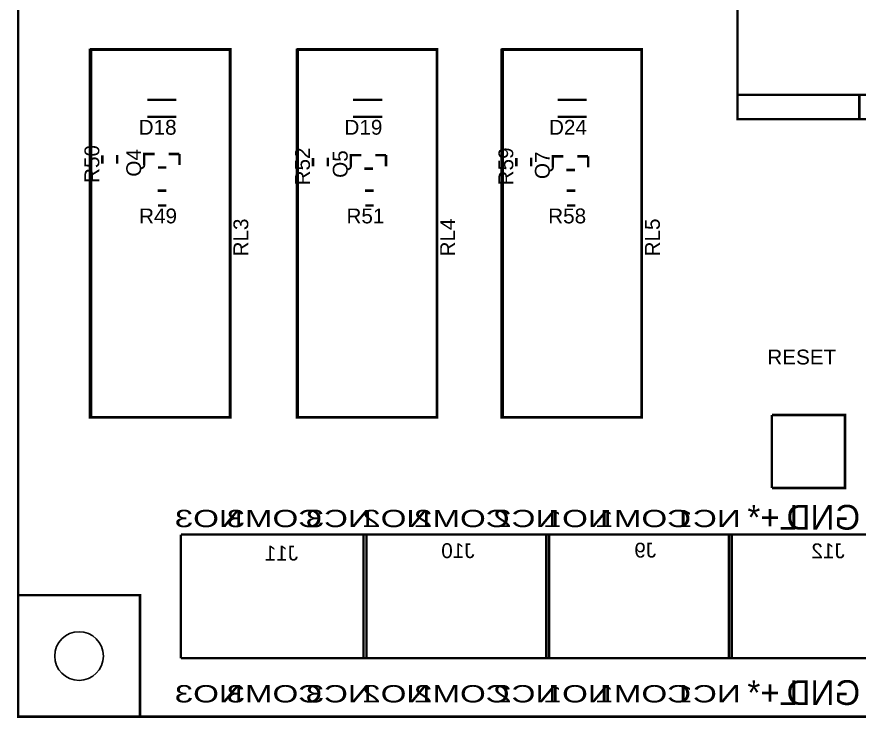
# Model space of a CAD drawing. Header units: centimetres. Extents: x -11 to 419, y -6 to 110.
# Drawn here: x -10.6 to 58.6, y -5.6 to 52 of the extents above; entities that cross this region are included whole.
import ezdxf

# ---------------------------------------------------------------- set-up
doc = ezdxf.new("R2010")
doc.units = ezdxf.units.CM
doc.header["$MEASUREMENT"] = 0

msp = doc.modelspace()

# ---------------------------------------------------------------- linework, layer by layer
at = {"const_width": 0.203}
for points in [[(-10.461, -5.498), (189.539, -5.498), (189.539, 109.502), (-10.461, 109.502), (-10.461, -5.498)], [(48.627, 43.583), (132.627, 43.583), (132.627, 87.583), (48.627, 87.583), (48.627, 43.583), (58.627, 43.583), (58.627, 45.583), (48.627, 45.583), (48.627, 43.583), (96.627, 43.583), (96.627, 45.583), (48.627, 45.583), (48.627, 43.583)], [(-4.553, 19.083), (6.947, 19.083), (6.947, 49.283), (-4.553, 49.283), (-4.553, 19.083)], [(-4.458, 19.095), (6.972, 19.095), (6.972, 49.345), (-4.458, 49.345), (-4.458, 19.095)], [(12.427, 19.083), (23.927, 19.083), (23.927, 49.283), (12.427, 49.283), (12.427, 19.083)], [(12.522, 19.095), (23.952, 19.095), (23.952, 49.345), (12.522, 49.345), (12.522, 19.095)], [(29.247, 19.083), (40.747, 19.083), (40.747, 49.283), (29.247, 49.283), (29.247, 19.083)], [(29.342, 19.095), (40.772, 19.095), (40.772, 49.345), (29.342, 49.345), (29.342, 19.095)], [(2.547, 45.183), (0.147, 45.183)], [(19.447, 45.183), (17.047, 45.183)], [(36.247, 45.183), (33.847, 45.183)], [(2.547, 43.783), (0.147, 43.783)], [(19.447, 43.783), (17.047, 43.783)], [(36.247, 43.783), (33.847, 43.783)], [(-0.1, 39.788), (-0.1, 40.727), (0.763, 40.727)], [(2.795, 40.727), (1.906, 40.727)], [(2.795, 40.727), (2.795, 39.813)], [(-3.537, 39.92), (-3.537, 40.605)], [(-2.318, 39.92), (-2.318, 40.631)], [(13.763, 39.72), (13.763, 40.405)], [(14.982, 39.72), (14.982, 40.431)], [(16.86, 39.693), (16.86, 40.632), (17.723, 40.632)], [(19.755, 40.632), (18.866, 40.632)], [(19.755, 40.632), (19.755, 39.718)], [(30.463, 39.72), (30.463, 40.405)], [(31.682, 39.72), (31.682, 40.431)], [(33.46, 39.593), (33.46, 40.532), (34.323, 40.532)], [(36.355, 40.532), (35.466, 40.532)], [(36.355, 40.532), (36.355, 39.618)], [(1.728, 39.61), (1.017, 39.61)], [(18.689, 39.515), (17.977, 39.515)], [(35.289, 39.415), (34.577, 39.415)], [(1.711, 37.718), (1, 37.718)], [(18.744, 37.718), (18.033, 37.718)], [(35.311, 37.718), (34.6, 37.718)], [(1.711, 36.499), (1.025, 36.499)], [(18.744, 36.499), (18.059, 36.499)], [(35.311, 36.499), (34.625, 36.499)], [(51.447, 19.283), (51.447, 13.283)], [(51.447, 19.283), (57.447, 19.283), (57.447, 13.283), (51.447, 13.283)], [(2.907, -0.697), (2.907, 9.463)], [(2.907, 9.463), (18.147, 9.463)], [(17.907, -0.697), (17.907, 9.463)], [(17.907, 9.463), (33.147, 9.463)], [(18.147, -0.697), (18.147, 9.463)], [(32.907, -0.697), (32.907, 9.463)], [(32.907, 9.463), (48.147, 9.463)], [(33.147, -0.697), (33.147, 9.463)], [(47.907, 9.463), (47.907, -0.697)], [(47.907, 9.463), (63.147, 9.463)], [(48.147, -0.697), (48.147, 9.463)], [(-10.453, -5.517), (-0.453, -5.517), (-0.453, 4.483), (-10.453, 4.483), (-10.453, -5.517)], [(18.147, -0.697), (2.907, -0.697)], [(33.147, -0.697), (17.907, -0.697)], [(48.147, -0.697), (32.907, -0.697)], [(63.147, -0.697), (47.907, -0.697)]]:
    msp.add_lwpolyline(points, dxfattribs=at)
msp.add_circle((-5.453, -0.517), 2)

# ---------------------------------------------------------------- texts
at = {"width": 1.041667}
for s, p in [('D18', (-0.558, 42.31)), ('D19', (16.342, 42.31)), ('D24', (33.142, 42.31)), ('R49', (-0.524, 35.026)), ('R51', (16.509, 35.026)), ('R58', (33.076, 35.026)), ('RESET', (51.072, 23.437))]:
    msp.add_text(s, height=1.2192, dxfattribs=at).set_placement(p)
for s, p in [('R50', (-3.791, 38.345)), ('Q4', (-0.354, 38.861)), ('R52', (13.509, 38.145)), ('Q5', (16.606, 38.766)), ('R59', (30.209, 38.145)), ('Q7', (33.206, 38.666)), ('RL3', (8.446, 32.309)), ('RL4', (25.426, 32.309)), ('RL5', (42.246, 32.309))]:
    msp.add_text(s, height=1.2192, rotation=90, dxfattribs=at).set_placement(p)
at = {"text_generation_flag": 2}
for s, p in [('L+*', (53.595, 9.867)), ('GND', (58.695, 9.867)), ('L+*', (53.595, -4.533)), ('GND', (58.695, -4.533))]:
    msp.add_text(s, height=2.032, dxfattribs=at).set_placement(p)
for s, height, width, p in [('NO3', 1.4224, 1.428571, (7.995, 10.072)), ('COM3', 1.4224, 1.428571, (14.511, 10.072)), ('NC3', 1.4224, 1.428571, (18.595, 10.072)), ('NO2', 1.4224, 1.428571, (23.395, 10.072)), ('COM2', 1.4224, 1.428571, (29.911, 10.072)), ('NC2', 1.4224, 1.428571, (33.995, 10.072)), ('NO1', 1.4224, 1.428571, (38.295, 10.072)), ('COM1', 1.4224, 1.428571, (44.811, 10.072)), ('NC1', 1.4224, 1.428571, (48.895, 10.072)), ('J11', 1.2192, 1.041667, (12.532, 7.33)), ('J10', 1.2192, 1.041667, (27.032, 7.53)), ('J9', 1.2192, 1.041667, (41.943, 7.574)), ('J12', 1.2192, 1.041667, (57.432, 7.517)), ('NO3', 1.4224, 1.428571, (7.995, -4.328)), ('COM3', 1.4224, 1.428571, (14.511, -4.328)), ('NC3', 1.4224, 1.428571, (18.595, -4.328)), ('NO2', 1.4224, 1.428571, (23.395, -4.328)), ('COM2', 1.4224, 1.428571, (29.911, -4.328)), ('NC2', 1.4224, 1.428571, (33.995, -4.328)), ('NO1', 1.4224, 1.428571, (38.295, -4.328)), ('COM1', 1.4224, 1.428571, (44.811, -4.328)), ('NC1', 1.4224, 1.428571, (48.895, -4.328))]:
    msp.add_text(s, height=height, dxfattribs=dict(at, width=width)).set_placement(p)

doc.saveas('drawing.dxf')
